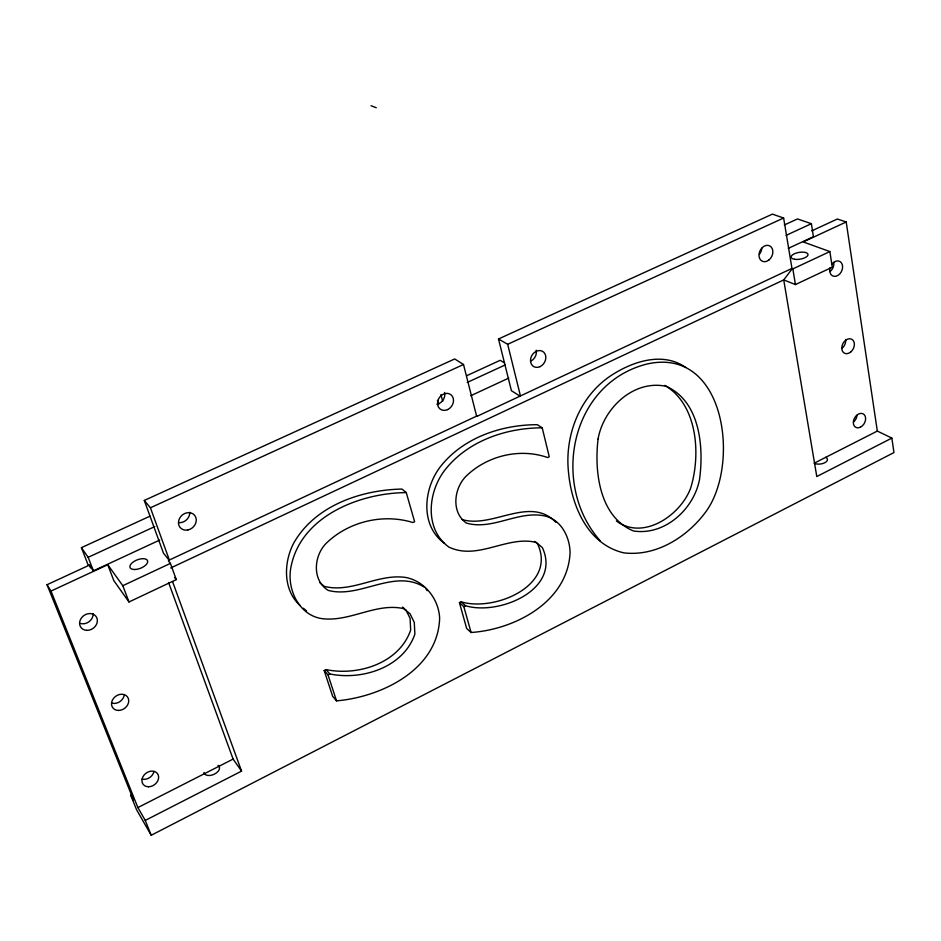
<?xml version="1.0" encoding="UTF-8"?>
<svg xmlns="http://www.w3.org/2000/svg" width="941" height="941" viewBox="0 0 941 941"><rect width="100%" height="100%" fill="white"/><g stroke="black" fill="none" stroke-linecap="round" stroke-linejoin="round"><path stroke-width="1.41" d="M159.723 540.063L93.394 570.846L89.419 565.106L47.05 584.714L51.002 591.066L107.756 564.718L113.837 580.656L128.988 601.969L176.285 579.632L170.392 563.388L168.404 560.907L169.368 560.024L150.419 507.787L144.291 500.447L454.691 358.956L463.513 364.508L476.699 416.487L791.969 268.42L783.63 218.018L772.42 214.125L498.495 338.983L511.422 390.727L520.091 396.161M791.969 268.42L791.51 269.02L792.851 268.903L829.856 251.565L832.267 267.197L795.439 284.57L783.735 279.924L170.709 567.964M792.263 268.667L783.735 279.924L816.788 476.534L891.856 438.094L893.95 452.574L151.219 835.267L136.527 809.648L130.67 795.051L133.528 800.026L47.05 584.714M151.219 835.267L145.267 820.423L241.555 771.114L172.544 581.573M145.267 820.423L137.88 807.578L233.109 759.093L241.555 771.114M891.856 438.094L877.318 431.072L814.165 463.219A7.528 3.776 -7.2 0 0 824.716 462.772A7.528 3.776 -7.2 0 0 825.763 457.314M319.94 582.738L324.245 586.349C351.616 593.477 378.176 573.175 405.947 577.503C424.791 581.173 438.718 599.123 439.635 618.014C438.153 669.51 381.764 696.928 336.525 700.869L332.679 696.387L324.186 670.51L326.009 669.592C358.05 676.226 399.349 663.24 410.676 630.023L410.076 618.331L405.794 609.639M444.517 543.392C419.263 525.137 423.579 486.826 441.729 465.019C464.631 437.142 502.106 424.673 537.346 424.697L542.204 427.826L549.262 456.761L547.65 457.549C519.467 447.645 486.485 455.867 465.466 476.816C453.833 489.202 451.221 512.339 466.301 523.043C491.967 530.595 517.315 510.928 543.451 515.692C560.542 518.726 569.764 536.335 570.081 552.461C567.952 601.687 515.139 629.494 471.076 632.493L466.665 628.459L459.431 602.675L461.161 601.817C494.248 611.909 556.978 585.855 537.652 543.992L534.606 541.404M324.186 670.51L328.033 674.885L329.856 673.968C362.062 680.59 403.489 667.475 414.875 634.128L414.287 622.401L409.994 613.673L403.348 608.556C376.823 602.805 351.616 620.837 324.798 618.931C300.826 617.461 287.558 591.983 290.451 570.081C298.379 517.185 358.533 492.966 406.253 492.59L414.628 521.726L412.934 522.537C382.893 513.245 348.276 521.608 325.868 543.639C313.694 556.272 311.989 580.326 328.15 590.372C359.815 598.982 393.997 568.211 424.332 587.137M459.431 602.675L463.831 606.627L465.572 605.745C498.812 615.837 561.718 589.631 542.381 547.615L536.288 542.428C507.211 535.229 477.746 560.812 448.928 547.109C423.568 528.771 427.99 490.296 446.199 468.406C469.183 440.4 506.811 427.837 542.204 427.826M169.368 560.024L476.946 415.969M107.756 564.718L122.812 585.702L170.392 563.388M470.723 395.749L508.728 378.106M788.276 248.377L813.436 236.709L811.377 223.699L797.498 218.935L784.323 224.981M877.318 431.072L846.206 221.97L803.191 241.943L829.856 251.565M811.718 230.874L837.349 219.018L846.206 221.97M466.807 375.659L500.2 360.297L504.564 362.92M149.948 516.197L81.42 547.662L88.16 557.307L154.806 526.56M467.242 382.446L505.423 364.837M786.123 235.356L811.377 223.699M150.419 507.787L463.513 364.508M498.495 338.983L507.67 344.3L783.63 218.018M461.808 519.444C492.108 528.983 529.924 495.201 555.872 522.29M371.048 105.733L376.247 107.733M664.852 385.387C697.775 404.842 700.951 454.891 690.635 488.156C680.543 515.374 643.162 540.946 616.39 520.996M402.477 607.086L404.689 608.792M685.73 367.484C662.429 351.064 631.611 361.767 610.086 376.2C579.409 397.114 564.659 435.53 568.47 471.864C571.458 505.552 587.572 544.451 623.824 552.861C656.395 556.754 687.659 536.793 706.256 511.222C740.202 463.831 725.44 346.429 647.173 363.979C569.775 383.328 550.544 485.38 600.429 541.04M406.253 492.59L401.96 489.061C360.921 489.908 315 505.599 293.71 543.11C283.523 562.483 282.829 590.136 300.155 605.557M303.331 608.227L306.519 610.897M461.161 601.817L465.572 605.745M326.009 669.592L329.856 673.968M169.345 560.471L163.452 553.108L144.291 500.447M174.638 577.551L176.285 579.632M425.685 588.384L427.202 590.666M51.002 591.066L137.88 807.578M88.16 557.307L93.394 570.846M89.419 565.106L90.477 567.846M81.42 547.662L88.278 565.376M122.812 585.702L128.988 601.969M168.592 582.526L233.109 759.093M328.033 674.885L336.525 700.869M463.831 606.627L471.076 632.493M437.436 400.301L438.588 404.548M440.906 394.585L442.705 401.254M507.67 344.3L520.373 395.62M792.851 268.903L795.439 284.57M761.775 248.248A8.457 6.505 -64.7 0 1 759.422 254.246M536.205 350.181A8.74 7.163 -58.9 0 1 530.665 361.191M444.552 392.456A8.881 7.434 -55.4 0 1 436.942 404.277M189.764 512.292A9.375 8.093 -41.5 0 1 179.155 522.667M218.053 765.327A8.21 4.881 -23.1 0 1 214.501 774.09A8.21 4.881 -23.1 0 1 203.985 772.49M93.112 613.591A9.281 7.857 -35 0 1 80.467 623.471M124.2 695.481A9.081 7.469 -35.8 0 1 112.05 703.15M153.971 771.502A8.881 7.116 -36.4 0 1 142.15 779.113M832.044 263.974A8.081 6.022 -64.4 0 1 842.242 264.445A8.081 6.022 -64.4 0 1 836.149 276.195A8.081 6.022 -64.4 0 1 830.115 267.691M857.051 415.252A7.646 5.564 -60.6 0 1 853.499 422.003M845.63 339.525A7.834 5.775 -62.4 0 1 842.066 348.299M833.773 262.433A8.022 5.999 -64.4 0 1 830.15 271.467M598.088 438.941C594.183 471.323 599.335 516.832 633.469 530.971C664.746 535.888 694.023 509.093 699.563 479.263C703.915 446.881 700.128 401.584 666.346 386.386C633.893 379.223 603.428 408.194 598.088 438.941M768.926 260.022A8.54 6.528 -64.6 0 0 769.844 245.93A8.54 6.528 -64.6 0 0 758.999 254.588A8.54 6.528 -64.6 0 0 768.926 260.022M539.993 366.661A8.834 7.21 -58.8 0 0 543.71 352.157A8.834 7.21 -58.8 0 0 530.795 358.098A8.834 7.21 -58.8 0 0 539.993 366.661M447.587 409.606A8.963 7.469 -55.3 0 0 451.174 394.926A8.963 7.469 -55.3 0 0 437.812 401.078A8.963 7.469 -55.3 0 0 447.587 409.606M187.824 529.971A9.469 8.14 -41.6 0 0 194.846 515.597A9.469 8.14 -41.6 0 0 179.425 518.62A9.469 8.14 -41.6 0 0 187.824 529.971M134.834 569.505A9.398 4.517 -21.2 0 0 147.69 561.212A9.398 4.517 -21.2 0 0 133.845 561.554A9.398 4.517 -21.2 0 0 134.834 569.505M794.58 259.281A8.563 3.423 -9.5 0 0 807.99 254.987A8.563 3.423 -9.5 0 0 796.145 253.094A8.563 3.423 -9.5 0 0 794.58 259.281M86.784 630.364A9.351 7.904 -35.1 0 0 96.899 618.002A9.351 7.904 -35.1 0 0 81.761 617.519A9.351 7.904 -35.1 0 0 86.784 630.364M118.437 710.443A9.151 7.504 -35.9 0 0 128.294 698.363A9.151 7.504 -35.9 0 0 113.649 698.21A9.151 7.504 -35.9 0 0 118.437 710.443M148.596 786.758A8.951 7.14 -36.5 0 0 158.217 774.937A8.951 7.14 -36.5 0 0 144.032 775.09A8.951 7.14 -36.5 0 0 148.596 786.758M860.462 427.167A7.693 5.575 -60.5 0 0 864.238 414.675A7.693 5.575 -60.5 0 0 853.722 419.968A7.693 5.575 -60.5 0 0 860.462 427.167M850.676 352.052A7.881 5.799 -62.3 0 0 851.734 339.242A7.881 5.799 -62.3 0 0 841.795 347.37A7.881 5.799 -62.3 0 0 850.676 352.052"/></g></svg>
